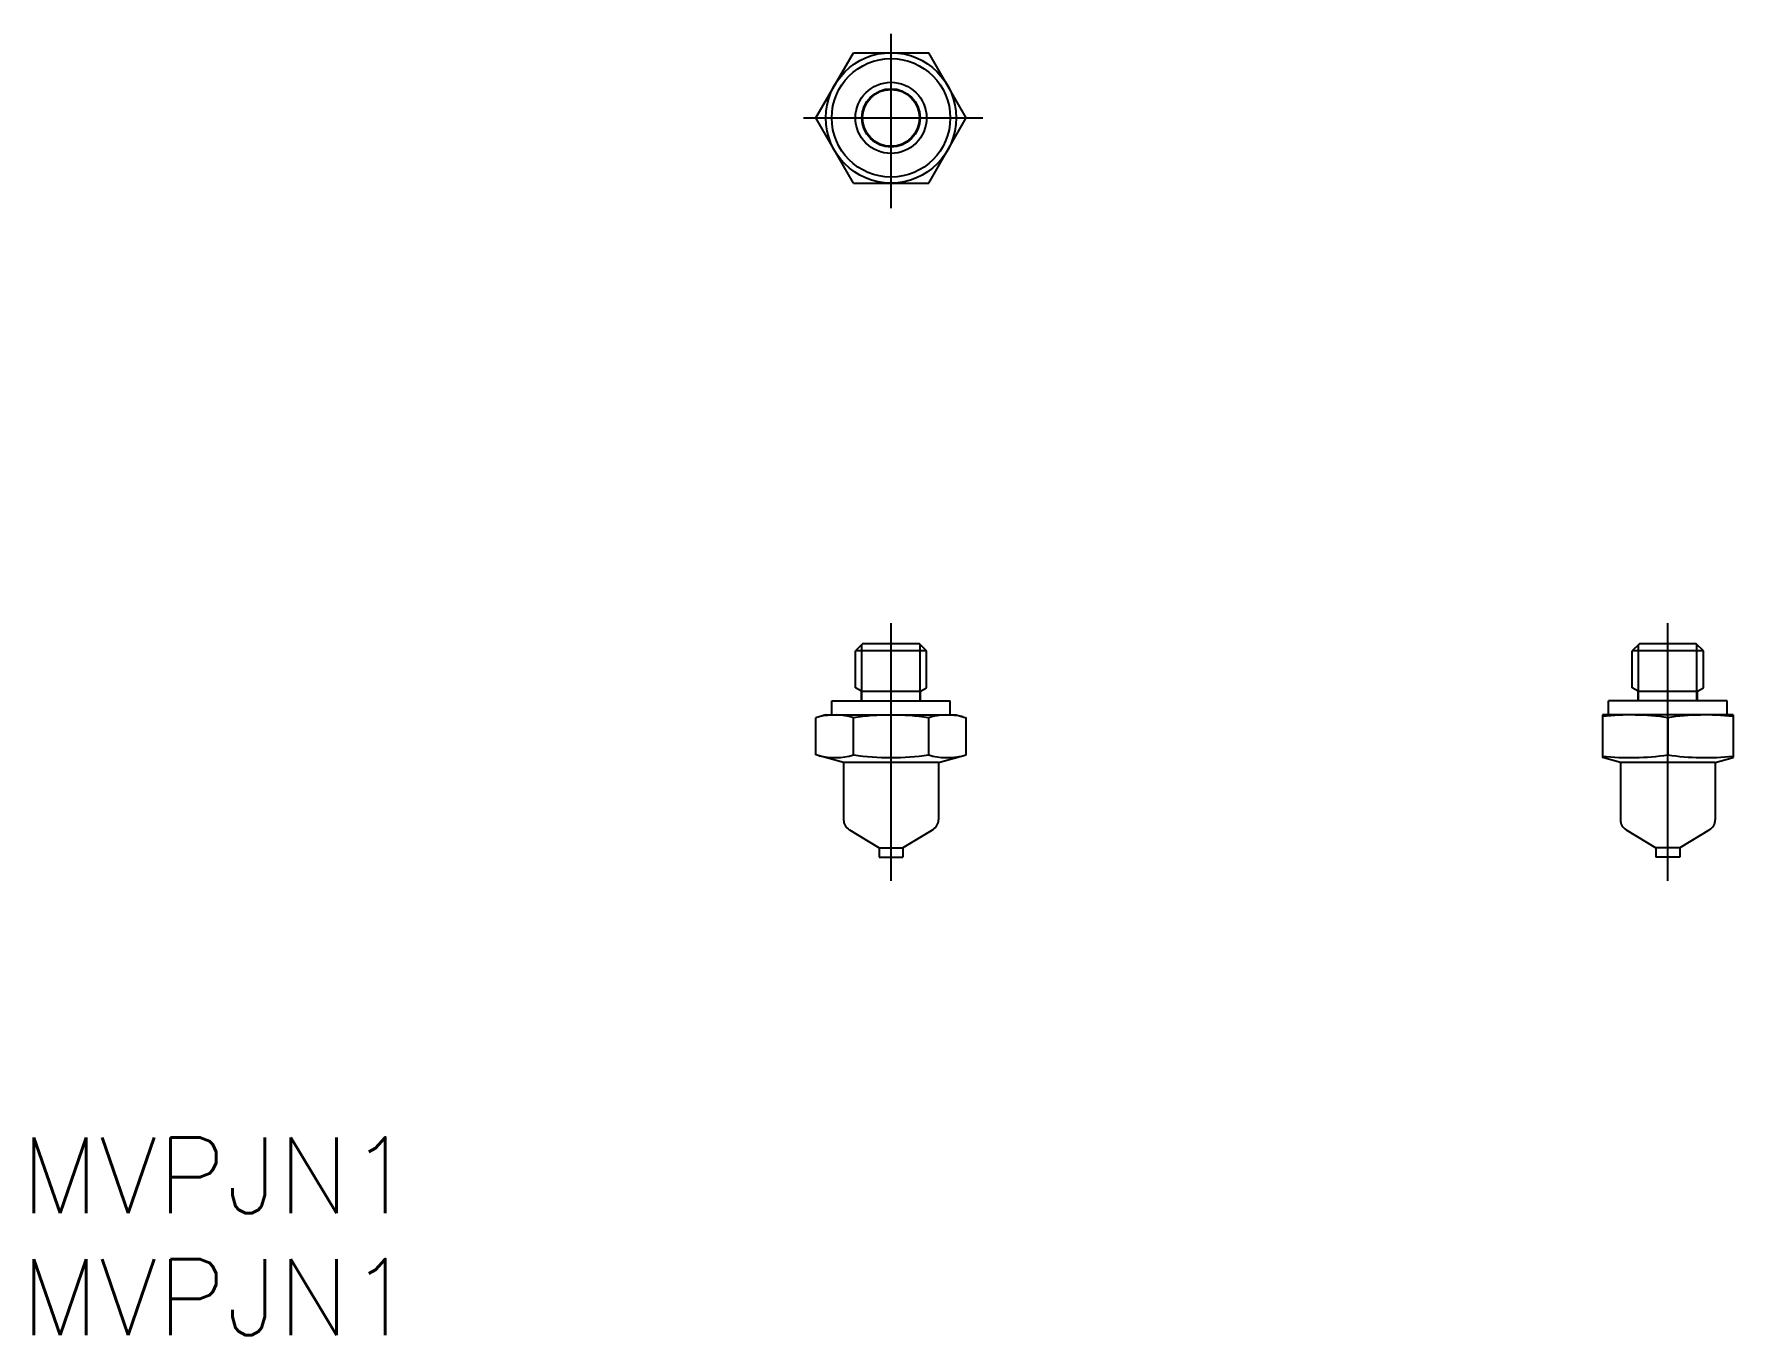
# Model space of a CAD drawing. Extents: x 87 to 158.6, y 108.5 to 163.4.
import ezdxf

# ---------------------------------------------------------------- set-up
doc = ezdxf.new("R2010")
doc.units = 0
doc.linetypes.add('CENTER', pattern=[17.5, 13, -1.5, 1.5, -1.5])
doc.linetypes.add('DASHED', pattern=[3.5, 2, -1.5])
doc.layers.get('0').update_dxf_attribs({"linetype": 'CONTINUOUS'})
doc.layers.add('CENTER', color=1, linetype='CENTER')
doc.styles.get("Standard").update_dxf_attribs({"font": 'txt.shx', "bigfont": '@extfont2.shx'})

msp = doc.modelspace()

# ---------------------------------------------------------------- linework, layer by layer
at = {"color": 7, "linetype": 'CONTINUOUS'}
for p, q in [((119.921, 159.885), (121.508, 162.635)), ((121.508, 162.635), (124.684, 162.635)), ((126.272, 159.885), (124.684, 162.635)), ((121.508, 157.135), (119.921, 159.885)), ((124.684, 157.135), (126.272, 159.885)), ((121.508, 157.135), (124.684, 157.135)), ((121.896, 137.701), (121.596, 137.401)), ((124.296, 137.701), (121.896, 137.701)), ((124.596, 137.401), (124.296, 137.701)), ((154.651, 137.701), (154.351, 137.401)), ((157.051, 137.701), (154.651, 137.701)), ((157.351, 137.401), (157.051, 137.701)), ((124.596, 137.401), (121.596, 137.401)), ((121.596, 135.845), (121.596, 137.401)), ((124.596, 135.845), (124.596, 137.401)), ((154.351, 135.845), (154.351, 137.401)), ((157.351, 137.401), (154.351, 137.401)), ((157.351, 135.845), (157.351, 137.401)), ((121.846, 135.701), (121.596, 135.845)), ((121.846, 135.301), (121.846, 135.701)), ((121.846, 135.701), (124.346, 135.701)), ((124.346, 135.701), (124.596, 135.845)), ((124.346, 135.301), (124.346, 135.701)), ((154.601, 135.701), (154.351, 135.845)), ((154.601, 135.701), (157.101, 135.701)), ((154.601, 135.301), (154.601, 135.701)), ((157.101, 135.701), (157.351, 135.845)), ((157.101, 135.301), (157.101, 135.701)), ((120.346, 134.701), (119.921, 134.587)), ((120.346, 134.701), (125.846, 134.701)), ((120.596, 135.301), (125.596, 135.301)), ((120.596, 134.701), (120.596, 135.301)), ((125.596, 134.701), (125.596, 135.301)), ((125.846, 134.701), (126.272, 134.587)), ((153.101, 134.701), (153.101, 132.902)), ((158.601, 134.701), (153.101, 134.701)), ((153.351, 134.701), (153.351, 135.301)), ((158.351, 135.301), (153.351, 135.301)), ((158.351, 134.701), (158.351, 135.301)), ((158.601, 134.701), (158.601, 132.902)), ((119.921, 133.016), (119.921, 134.587)), ((121.508, 133.016), (121.508, 134.587)), ((124.684, 133.016), (124.684, 134.587)), ((126.272, 133.016), (126.272, 134.587)), ((155.851, 134.587), (155.851, 133.016)), ((121.096, 132.701), (119.921, 133.016)), ((125.096, 132.701), (121.096, 132.701)), ((121.096, 132.701), (121.096, 130.284)), ((125.096, 132.701), (126.272, 133.016)), ((125.096, 132.701), (125.096, 130.284)), ((153.851, 132.701), (153.101, 132.902)), ((153.851, 132.701), (153.851, 130.284)), ((157.851, 132.701), (153.851, 132.701)), ((157.851, 132.701), (158.601, 132.902)), ((157.851, 132.701), (157.851, 130.284)), ((121.339, 129.855), (122.596, 129.101)), ((124.853, 129.855), (123.596, 129.101)), ((154.093, 129.855), (155.351, 129.101)), ((157.608, 129.855), (156.351, 129.101)), ((122.596, 129.101), (123.596, 129.101)), ((122.596, 129.101), (122.596, 128.701)), ((123.596, 129.101), (123.596, 128.701)), ((155.351, 129.101), (155.351, 128.701)), ((156.351, 129.101), (155.351, 129.101)), ((156.351, 129.101), (156.351, 128.701)), ((122.596, 128.701), (123.596, 128.701)), ((156.351, 128.701), (155.351, 128.701))]:
    msp.add_line(p, q, dxfattribs=at)
at = {"color": 3, "linetype": 'CONTINUOUS'}
for p, q in [((121.867, 135.301), (121.867, 137.671)), ((124.326, 135.301), (124.326, 137.671)), ((154.621, 135.301), (154.621, 137.671)), ((157.08, 135.301), (157.08, 137.671))]:
    msp.add_line(p, q, dxfattribs=at)
at = {"color": 3, "linetype": 'DASHED'}
for p, q in [((122.896, 129.101), (123.296, 129.101)), ((156.051, 129.101), (155.651, 129.101))]:
    msp.add_line(p, q, dxfattribs=at)
at = {"color": 7, "linetype": 'CONTINUOUS'}
for radius in [2.75, 2.5, 1.5, 1.2]:
    msp.add_circle((123.096, 159.885), radius, dxfattribs=at)
at = {"color": 3, "linetype": 'CONTINUOUS'}
msp.add_circle((123.096, 159.885), 1.23, dxfattribs=at)
at = {"color": 7, "linetype": 'CONTINUOUS'}
for centre, radius, start, end in [((120.715, 131.88), 2.821, 73.65711, 103.65711), ((123.096, 123.587), 11.114, 81.78679, 98.21321), ((125.478, 131.88), 2.821, 76.34289, 106.34289), ((154.263, 123.587), 11.114, 81.78679, 96.00289), ((157.438, 123.587), 11.114, 83.99711, 98.21321), ((120.715, 135.723), 2.821, 256.34289, 286.34289), ((123.096, 144.016), 11.114, 261.78679, 278.21321), ((125.478, 135.723), 2.821, 253.65711, 283.65711), ((154.263, 144.016), 11.114, 263.99711, 278.21321), ((157.438, 144.016), 11.114, 261.78679, 276.00289), ((121.596, 130.284), 0.5, 180, 239.03624), ((124.596, 130.284), 0.5, 300.96376, 0), ((154.351, 130.284), 0.5, 180, 239.03624), ((157.351, 130.284), 0.5, 300.96376, 0)]:
    msp.add_arc(centre, radius, start, end, dxfattribs=at)
at = {"layer": 'CENTER', "color": 1, "linetype": 'CENTER'}
for p, q in [((123.096, 156.074), (123.096, 163.424)), ((119.412, 159.885), (126.968, 159.885)), ((123.096, 127.701), (123.096, 138.568)), ((155.851, 127.701), (155.851, 138.568))]:
    msp.add_line(p, q, dxfattribs=at)

# ---------------------------------------------------------------- texts
at = {"linetype": 'CONTINUOUS'}
for p in [(86.41, 113.683), (86.41, 108.549)]:
    msp.add_text('MVPJN1', height=3.2, dxfattribs=at).set_placement(p)

doc.saveas('drawing.dxf')
